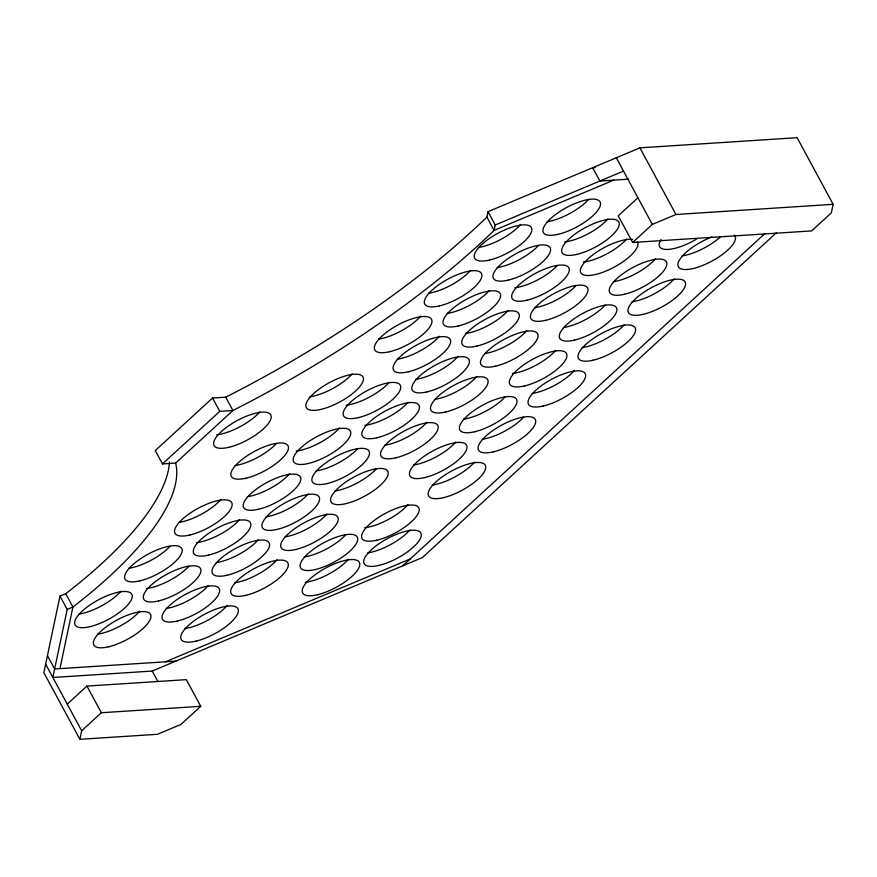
<?xml version="1.0" encoding="UTF-8"?>
<svg xmlns="http://www.w3.org/2000/svg" width="877" height="877" viewBox="0 0 877 877"><rect width="100%" height="100%" fill="white"/><g stroke="black" fill="none" stroke-linecap="round" stroke-linejoin="round"><path stroke-width="1.32" d="M169.48 461.938A279.631 95.187 -28.4 0 1 65.72 593.685L59.987 596.086L43.85 672.67L79.884 739.311L157.432 734.301L181.046 724.38L200.734 706.314L186.319 679.653L86.944 686.077L67.266 704.143M59.987 596.086L67.189 609.416L52.85 677.482L152.214 671.058L422.429 557.542L776.551 232.624M59.943 668.636L72.923 607.005A279.631 95.187 -28.4 0 0 175.619 463.078L232.92 410.502A441.12 150.142 -28.4 0 0 494.08 230.41L613.757 180.125M79.884 739.311L81.671 730.793L101.359 712.738L200.734 706.314M488.018 211.664L495.22 224.994L494.08 230.41L486.878 217.079L488.018 211.664L639.914 147.851L797.116 137.689L833.15 204.33L831.352 212.848L811.674 230.903L632.646 242.48L618.23 215.819L637.919 197.753M486.878 217.079A441.12 150.142 -28.4 0 1 225.707 397.182L212.552 398.026L155.251 450.592L162.464 463.922L175.619 463.078M162.464 463.922L219.754 411.357L232.92 410.502L225.707 397.182M632.646 242.48L652.335 224.413L675.948 214.492L833.15 204.33M402.806 565.786L764.963 233.501M495.22 224.994L623.503 171.103M67.189 609.416L72.923 607.005L65.72 593.685M165.435 661.817L410.239 558.967M595.209 167.529L592.688 167.693L599.89 181.024L628.787 179.149M175.828 661.137L54.648 668.976L47.435 655.645M639.914 147.851L675.948 214.492M616.301 157.772L652.335 224.413M212.552 398.026L219.754 411.357M152.214 671.058L157.86 681.495M86.944 686.077L101.359 712.738M45.648 664.152L81.671 730.793M637.349 241.822A32.23 10.973 -28.4 0 1 604.067 271.815A32.23 10.973 -28.4 0 1 584.773 262.124A32.23 10.973 -28.4 0 1 632.569 239.421M696.371 239.191A32.23 10.973 -28.4 0 1 666.958 249.452A32.23 10.973 -28.4 0 1 660.984 239.509M734.279 235.102A32.23 10.973 -28.4 0 1 710.589 261.784A32.23 10.973 -28.4 0 1 677.877 264.448A32.23 10.973 -28.4 0 1 711.992 236.922M227.033 605.623A32.23 10.973 -28.4 0 1 184.959 628.535M276.979 559.8A32.23 10.973 -28.4 0 1 234.904 582.712M326.935 513.966A32.23 10.973 -28.4 0 1 284.861 536.877M376.069 469.052A32.23 10.973 -28.4 0 1 334.806 491.043M426.836 422.297A32.23 10.973 -28.4 0 1 384.762 445.209M476.781 376.474A32.23 10.973 -28.4 0 1 434.707 399.386M526.737 330.64A32.23 10.973 -28.4 0 1 484.663 353.552M575.871 285.727A32.23 10.973 -28.4 0 1 534.619 307.717M626.638 238.982A32.23 10.973 -28.4 0 1 583.38 262.037M388.588 383.041A32.23 10.973 -28.4 0 1 346.141 405.174M339.454 427.954A32.23 10.973 -28.4 0 1 296.196 451.008M538.434 245.549A32.23 10.973 -28.4 0 1 497.182 267.54M188.785 566.367A32.23 10.973 -28.4 0 1 146.338 588.5M439.355 336.286A32.23 10.973 -28.4 0 1 397.281 359.197M588.39 199.715A32.23 10.973 -28.4 0 1 547.127 221.706M489.3 290.451A32.23 10.973 -28.4 0 1 447.226 313.374M139.64 611.269A32.23 10.973 -28.4 0 1 97.566 634.192M239.542 519.612A32.23 10.973 -28.4 0 1 196.295 542.666M289.498 473.777A32.23 10.973 -28.4 0 1 247.424 496.689M208.309 585.54A32.23 10.973 -28.4 0 1 166.235 608.452M258.266 539.706A32.23 10.973 -28.4 0 1 216.191 562.617M308.211 493.872A32.23 10.973 -28.4 0 1 266.137 516.783M357.356 448.958A32.23 10.973 -28.4 0 1 316.093 470.949M408.112 402.214A32.23 10.973 -28.4 0 1 364.865 425.268M458.068 356.38A32.23 10.973 -28.4 0 1 415.994 379.292M508.024 310.546A32.23 10.973 -28.4 0 1 465.95 333.457M557.158 265.632A32.23 10.973 -28.4 0 1 514.711 287.777M607.925 218.888A32.23 10.973 -28.4 0 1 564.667 241.942M420.631 316.191A32.23 10.973 -28.4 0 1 378.557 339.103M520.532 224.534A32.23 10.973 -28.4 0 1 478.458 247.446M170.061 546.272A32.23 10.973 -28.4 0 1 128.809 568.263M120.927 591.186A32.23 10.973 -28.4 0 1 78.853 614.097M470.587 270.368A32.23 10.973 -28.4 0 1 428.513 293.28M220.829 499.517A32.23 10.973 -28.4 0 1 178.755 522.429M276.31 443.576A32.23 10.973 -28.4 0 1 235.058 465.566M352.115 373.854A32.23 10.973 -28.4 0 1 310.041 396.766M259.877 411.795A32.23 10.973 -28.4 0 1 216.63 434.849M409.965 529.905A32.23 10.973 -28.4 0 1 367.891 552.817M345.582 534.926A32.23 10.973 -28.4 0 1 304.319 556.928M348.465 559.219A32.23 10.973 -28.4 0 1 305.207 582.273M407.893 504.692A32.23 10.973 -28.4 0 1 364.635 527.757M474.435 462.168A32.23 10.973 -28.4 0 1 432.361 485.08M523.569 417.255A32.23 10.973 -28.4 0 1 482.306 439.245M574.336 370.5A32.23 10.973 -28.4 0 1 532.262 393.411M624.281 324.676A32.23 10.973 -28.4 0 1 582.207 347.588M674.238 278.842A32.23 10.973 -28.4 0 1 632.164 301.754M720.554 236.735A32.23 10.973 -28.4 0 1 682.109 255.92M455.711 442.074A32.23 10.973 -28.4 0 1 413.637 464.985M504.845 397.16A32.23 10.973 -28.4 0 1 463.582 419.151M555.612 350.416A32.23 10.973 -28.4 0 1 512.354 373.47M605.558 304.582A32.23 10.973 -28.4 0 1 563.483 327.494M655.514 258.748A32.23 10.973 -28.4 0 1 613.44 281.66M327.11 483.556A32.23 10.973 -28.4 0 0 369.491 452.729A32.23 10.973 -28.4 0 0 325.433 463.1A32.23 10.973 -28.4 0 0 327.11 483.556M427.011 391.887A32.23 10.973 -28.4 0 0 469.392 361.061A32.23 10.973 -28.4 0 0 425.334 371.442A32.23 10.973 -28.4 0 0 427.011 391.887M177.264 621.048A32.23 10.973 -28.4 0 0 219.634 590.221A32.23 10.973 -28.4 0 0 175.575 600.592A32.23 10.973 -28.4 0 0 177.264 621.048M227.209 575.213A32.23 10.973 -28.4 0 0 269.59 544.387A32.23 10.973 -28.4 0 0 225.532 554.768A32.23 10.973 -28.4 0 0 227.209 575.213M195.977 641.142A32.23 10.973 -28.4 0 0 238.347 610.315A32.23 10.973 -28.4 0 0 194.299 620.686A32.23 10.973 -28.4 0 0 195.977 641.142M389.585 351.71A32.23 10.973 -28.4 0 0 431.955 320.883A32.23 10.973 -28.4 0 0 387.897 331.254A32.23 10.973 -28.4 0 0 389.585 351.71M139.827 580.87A32.23 10.973 -28.4 0 0 182.197 550.032A32.23 10.973 -28.4 0 0 138.149 560.414A32.23 10.973 -28.4 0 0 139.827 580.87M576.869 254.396A32.23 10.973 -28.4 0 0 619.239 223.569A32.23 10.973 -28.4 0 0 575.191 233.951A32.23 10.973 -28.4 0 0 576.869 254.396M89.871 626.693A32.23 10.973 -28.4 0 0 132.252 595.867A32.23 10.973 -28.4 0 0 88.193 606.237A32.23 10.973 -28.4 0 0 89.871 626.693M439.53 305.876A32.23 10.973 -28.4 0 0 481.911 275.049A32.23 10.973 -28.4 0 0 437.853 285.42A32.23 10.973 -28.4 0 0 439.53 305.876M189.772 535.036A32.23 10.973 -28.4 0 0 232.153 504.209A32.23 10.973 -28.4 0 0 188.095 514.58A32.23 10.973 -28.4 0 0 189.772 535.036M377.066 437.722A32.23 10.973 -28.4 0 0 419.436 406.895A32.23 10.973 -28.4 0 0 375.389 417.266A32.23 10.973 -28.4 0 0 377.066 437.722M526.924 300.23A32.23 10.973 -28.4 0 0 569.294 269.403A32.23 10.973 -28.4 0 0 525.235 279.774A32.23 10.973 -28.4 0 0 526.924 300.23M108.595 646.788A32.23 10.973 -28.4 0 0 150.965 615.961A32.23 10.973 -28.4 0 0 106.917 626.331A32.23 10.973 -28.4 0 0 108.595 646.788M277.165 529.39A32.23 10.973 -28.4 0 0 319.535 498.564A32.23 10.973 -28.4 0 0 275.488 508.934A32.23 10.973 -28.4 0 0 277.165 529.39M245.933 595.308A32.23 10.973 -28.4 0 0 288.303 564.481A32.23 10.973 -28.4 0 0 244.244 574.852A32.23 10.973 -28.4 0 0 245.933 595.308M308.397 463.462A32.23 10.973 -28.4 0 0 350.767 432.635A32.23 10.973 -28.4 0 0 306.72 443.006A32.23 10.973 -28.4 0 0 308.397 463.462M545.637 320.324A32.23 10.973 -28.4 0 0 588.007 289.498A32.23 10.973 -28.4 0 0 543.959 299.868A32.23 10.973 -28.4 0 0 545.637 320.324M408.298 371.804A32.23 10.973 -28.4 0 0 450.668 340.978A32.23 10.973 -28.4 0 0 406.621 351.348A32.23 10.973 -28.4 0 0 408.298 371.804M395.779 457.816A32.23 10.973 -28.4 0 0 438.16 426.989A32.23 10.973 -28.4 0 0 394.102 437.36A32.23 10.973 -28.4 0 0 395.779 457.816M445.735 411.982A32.23 10.973 -28.4 0 0 488.105 381.155A32.23 10.973 -28.4 0 0 444.058 391.526A32.23 10.973 -28.4 0 0 445.735 411.982M358.353 417.627A32.23 10.973 -28.4 0 0 400.723 386.801A32.23 10.973 -28.4 0 0 356.665 397.182A32.23 10.973 -28.4 0 0 358.353 417.627M158.54 600.953A32.23 10.973 -28.4 0 0 200.921 570.127A32.23 10.973 -28.4 0 0 156.862 580.497A32.23 10.973 -28.4 0 0 158.54 600.953M458.254 325.97A32.23 10.973 -28.4 0 0 500.624 295.143A32.23 10.973 -28.4 0 0 456.566 305.514A32.23 10.973 -28.4 0 0 458.254 325.97M508.2 280.136A32.23 10.973 -28.4 0 0 550.57 249.309A32.23 10.973 -28.4 0 0 506.522 259.68A32.23 10.973 -28.4 0 0 508.2 280.136M476.967 346.064A32.23 10.973 -28.4 0 0 519.337 315.238A32.23 10.973 -28.4 0 0 475.29 325.608A32.23 10.973 -28.4 0 0 476.967 346.064M321.059 409.373A32.23 10.973 -28.4 0 0 363.44 378.546A32.23 10.973 -28.4 0 0 319.381 388.917A32.23 10.973 -28.4 0 0 321.059 409.373M495.68 366.158A32.23 10.973 -28.4 0 0 538.061 335.321A32.23 10.973 -28.4 0 0 494.003 345.702A32.23 10.973 -28.4 0 0 495.68 366.158M489.487 260.052A32.23 10.973 -28.4 0 0 531.857 229.215A32.23 10.973 -28.4 0 0 487.809 239.596A32.23 10.973 -28.4 0 0 489.487 260.052M228.831 447.303A32.23 10.973 -28.4 0 0 271.201 416.476A32.23 10.973 -28.4 0 0 227.154 426.847A32.23 10.973 -28.4 0 0 228.831 447.303M624.457 294.266A32.23 10.973 -28.4 0 0 666.838 263.44A32.23 10.973 -28.4 0 0 622.78 273.81A32.23 10.973 -28.4 0 0 624.457 294.266M574.512 340.09A32.23 10.973 -28.4 0 0 616.882 309.263A32.23 10.973 -28.4 0 0 572.834 319.645A32.23 10.973 -28.4 0 0 574.512 340.09M524.556 385.924A32.23 10.973 -28.4 0 0 566.937 355.097A32.23 10.973 -28.4 0 0 522.878 365.468A32.23 10.973 -28.4 0 0 524.556 385.924M474.61 431.758A32.23 10.973 -28.4 0 0 516.981 400.932A32.23 10.973 -28.4 0 0 472.922 411.302A32.23 10.973 -28.4 0 0 474.61 431.758M424.654 477.592A32.23 10.973 -28.4 0 0 467.024 446.755A32.23 10.973 -28.4 0 0 422.977 457.136A32.23 10.973 -28.4 0 0 424.654 477.592M643.181 314.35A32.23 10.973 -28.4 0 0 685.562 283.523A32.23 10.973 -28.4 0 0 641.504 293.905A32.23 10.973 -28.4 0 0 643.181 314.35M593.236 360.184A32.23 10.973 -28.4 0 0 635.606 329.357A32.23 10.973 -28.4 0 0 591.547 339.728A32.23 10.973 -28.4 0 0 593.236 360.184M543.28 406.018A32.23 10.973 -28.4 0 0 585.65 375.192A32.23 10.973 -28.4 0 0 541.602 385.562A32.23 10.973 -28.4 0 0 543.28 406.018M493.334 451.852A32.23 10.973 -28.4 0 0 535.704 421.015A32.23 10.973 -28.4 0 0 491.646 431.396A32.23 10.973 -28.4 0 0 493.334 451.852M443.378 497.676A32.23 10.973 -28.4 0 0 485.748 466.849A32.23 10.973 -28.4 0 0 441.701 477.22A32.23 10.973 -28.4 0 0 443.378 497.676M376.836 540.21A32.23 10.973 -28.4 0 0 419.217 509.384A32.23 10.973 -28.4 0 0 375.159 519.754A32.23 10.973 -28.4 0 0 376.836 540.21M317.419 594.738A32.23 10.973 -28.4 0 0 359.789 563.911A32.23 10.973 -28.4 0 0 315.731 574.282A32.23 10.973 -28.4 0 0 317.419 594.738M315.347 569.524A32.23 10.973 -28.4 0 0 357.717 538.697A32.23 10.973 -28.4 0 0 313.67 549.068A32.23 10.973 -28.4 0 0 315.347 569.524M378.908 565.413A32.23 10.973 -28.4 0 0 421.289 534.586A32.23 10.973 -28.4 0 0 377.231 544.968A32.23 10.973 -28.4 0 0 378.908 565.413M246.075 478.173A32.23 10.973 -28.4 0 0 288.456 447.347A32.23 10.973 -28.4 0 0 244.398 457.717A32.23 10.973 -28.4 0 0 246.075 478.173M258.441 509.296A32.23 10.973 -28.4 0 0 300.822 478.469A32.23 10.973 -28.4 0 0 256.764 488.84A32.23 10.973 -28.4 0 0 258.441 509.296M208.496 555.13A32.23 10.973 -28.4 0 0 250.866 524.293A32.23 10.973 -28.4 0 0 206.819 534.674A32.23 10.973 -28.4 0 0 208.496 555.13M558.156 234.312A32.23 10.973 -28.4 0 0 600.526 203.475A32.23 10.973 -28.4 0 0 556.478 213.856A32.23 10.973 -28.4 0 0 558.156 234.312M345.834 503.65A32.23 10.973 -28.4 0 0 388.204 472.824A32.23 10.973 -28.4 0 0 344.157 483.194A32.23 10.973 -28.4 0 0 345.834 503.65M295.878 549.473A32.23 10.973 -28.4 0 0 338.259 518.647A32.23 10.973 -28.4 0 0 294.201 529.028A32.23 10.973 -28.4 0 0 295.878 549.473"/></g></svg>
